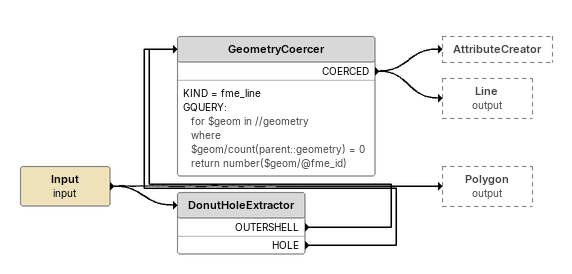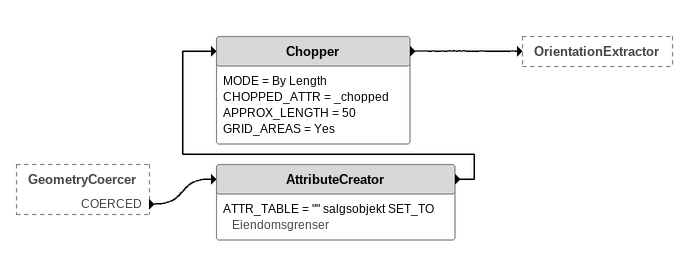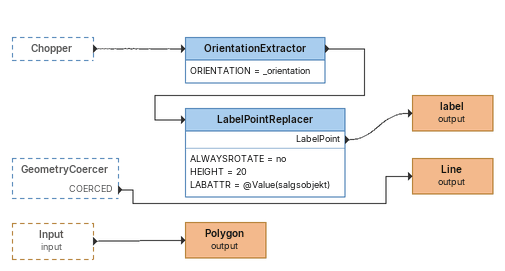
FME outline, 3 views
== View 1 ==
Input (input)
    -> DonutHoleExtractor
    -> Polygon (output)
DonutHoleExtractor
    OUTERSHELL -> GeometryCoercer
    HOLE -> GeometryCoercer
GeometryCoercer
    KIND = fme_line
    GQUERY:
      for $geom in //geometry
      where $geom/count(parent::geometry) = 0
      return number($geom/@fme_id)
    COERCED -> AttributeCreator
    COERCED -> Line (output)

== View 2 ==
GeometryCoercer [outside]
    COERCED -> AttributeCreator
AttributeCreator
    ATTR_TABLE = "" salgsobjekt SET_TO Eiendomsgrenser
    -> Chopper
Chopper
    MODE = By Length
    CHOPPED_ATTR = _chopped
    APPROX_LENGTH = 50
    GRID_AREAS = Yes
    -> OrientationExtractor

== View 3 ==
Chopper [outside]
    -> OrientationExtractor
GeometryCoercer [outside]
    COERCED -> Line (output)
Input (input) [outside]
    -> Polygon (output)
OrientationExtractor
    ORIENTATION = _orientation
    -> LabelPointReplacer
LabelPointReplacer
    ALWAYSROTATE = no
    HEIGHT = 20
    LABATTR = @Value(salgsobjekt)
    LabelPoint -> label (output)
label (output)
Line (output)
Polygon (output)
